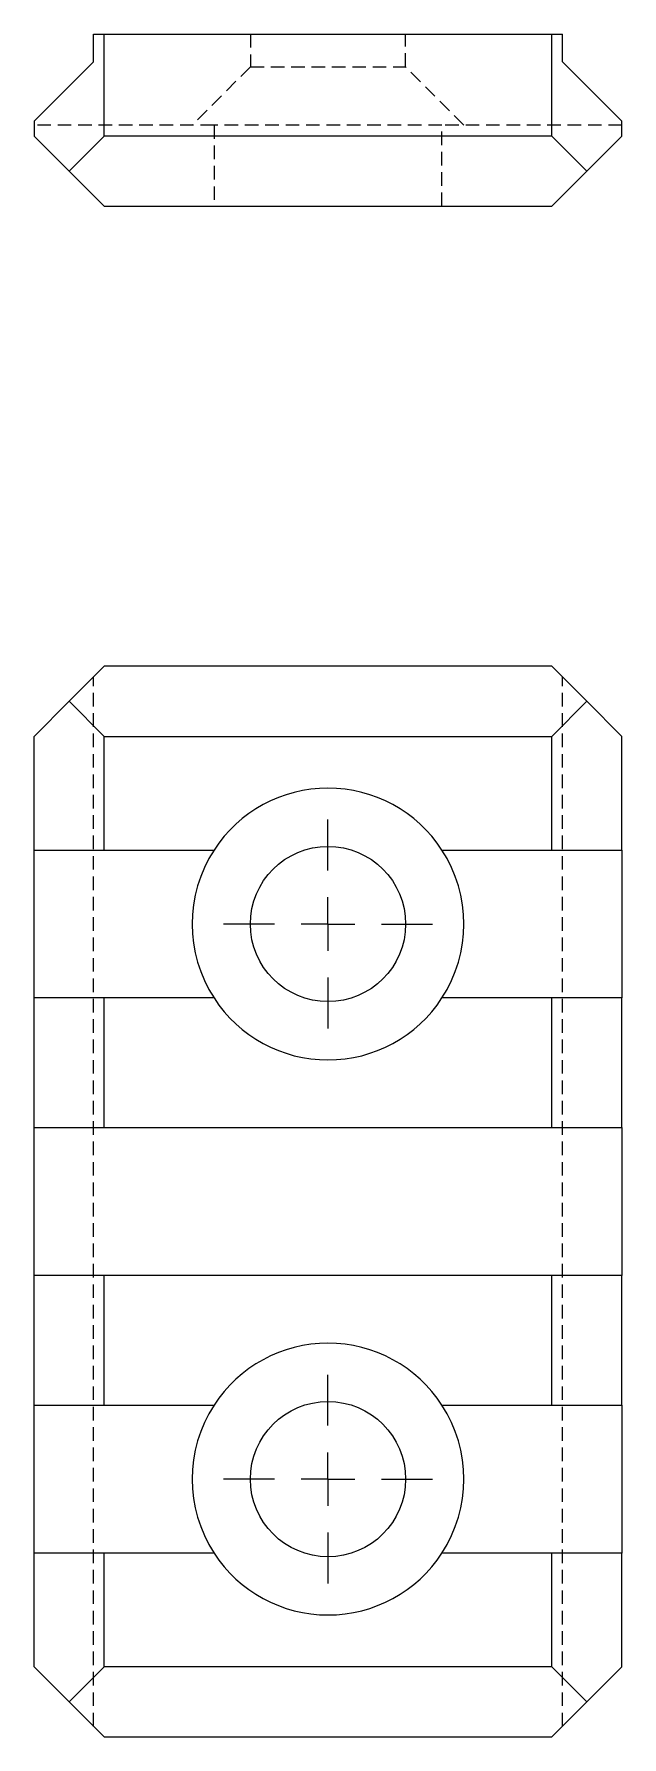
# Model space of a CAD drawing. Header units: millimetres. Extents: x 56 to 231, y 7 to 166.
# Drawn here: x 55.5 to 110.5, y 7 to 166 of the extents above.
import ezdxf

# ---------------------------------------------------------------- set-up
doc = ezdxf.new("R2010")
doc.units = ezdxf.units.MM
doc.linetypes.add('HIDDEN', pattern=[1.905, 1.27, -0.635])
doc.layers.add('10', color=7, linetype='Continuous')

# ---------------------------------------------------------------- blocks, each defined once
blk = doc.blocks.new('SW_CENTERMARKSYMBOL_0')
at = {"layer": '10', "color": 0}
for p, q in [((0, 5), (0, 9.75)), ((0, 0), (0, 2.5)), ((-5, 0), (-9.75, 0)), ((0, 0), (-2.5, 0)), ((0, 0), (0, -2.5)), ((0, 0), (2.5, 0)), ((5, 0), (9.75, 0)), ((0, -5), (0, -9.75))]:
    blk.add_line(p, q, dxfattribs=at)
blk = doc.blocks.new('SW_CENTERMARKSYMBOL_1')
at = {"layer": '10', "color": 0}
for p, q in [((0, 5), (0, 9.75)), ((0, 0), (0, 2.5)), ((-5, 0), (-9.75, 0)), ((0, 0), (-2.5, 0)), ((0, 0), (0, -2.5)), ((0, 0), (2.5, 0)), ((5, 0), (9.75, 0)), ((0, -5), (0, -9.75))]:
    blk.add_line(p, q, dxfattribs=at)

msp = doc.modelspace()

# ---------------------------------------------------------------- linework, layer by layer
at = {"color": 7, "linetype": 'Continuous', "lineweight": 25}
for p, q in [((61.09, 163.45), (61.09, 166.04)), ((61.09, 166.04), (62.08, 166.04)), ((62.08, 166.04), (103.92, 166.04)), ((62.08, 156.51), (62.08, 166.04)), ((103.92, 156.51), (103.92, 166.04)), ((103.92, 166.04), (104.91, 166.04)), ((104.91, 163.45), (104.91, 166.04)), ((61.09, 163.45), (55.53, 157.89)), ((110.47, 157.89), (104.91, 163.45)), ((55.53, 157.89), (55.53, 156.51)), ((110.47, 156.51), (110.47, 157.89)), ((55.53, 156.51), (58.81, 153.23)), ((58.81, 153.23), (62.08, 156.51)), ((103.92, 156.51), (62.08, 156.51)), ((103.92, 156.51), (107.19, 153.23)), ((107.19, 153.23), (110.47, 156.51)), ((58.81, 153.23), (62.08, 149.96)), ((103.92, 149.96), (107.19, 153.23)), ((62.08, 149.96), (103.92, 149.96)), ((58.81, 103.73), (62.08, 107)), ((103.92, 107), (62.08, 107)), ((103.92, 107), (107.19, 103.73)), ((55.53, 100.45), (58.81, 103.73)), ((58.81, 103.73), (62.08, 100.45)), ((103.92, 100.45), (107.19, 103.73)), ((107.19, 103.73), (110.47, 100.45)), ((55.53, 89.83), (55.53, 100.45)), ((62.08, 89.83), (62.08, 100.45)), ((62.08, 100.45), (103.92, 100.45)), ((103.92, 89.83), (103.92, 100.45)), ((110.47, 89.83), (110.47, 100.45)), ((55.53, 89.83), (62.08, 89.83)), ((55.53, 76.02), (55.53, 89.83)), ((62.08, 89.83), (72.35, 89.83)), ((93.65, 89.83), (103.92, 89.83)), ((103.92, 89.83), (110.47, 89.83)), ((110.47, 89.83), (110.47, 76.02)), ((55.53, 63.91), (55.53, 76.02)), ((62.08, 76.02), (55.53, 76.02)), ((62.08, 63.91), (62.08, 76.02)), ((72.35, 76.02), (62.08, 76.02)), ((103.92, 76.02), (93.65, 76.02)), ((103.92, 63.91), (103.92, 76.02)), ((110.47, 76.02), (103.92, 76.02)), ((110.47, 63.91), (110.47, 76.02)), ((55.53, 63.91), (62.08, 63.91)), ((55.53, 50.09), (55.53, 63.91)), ((62.08, 63.91), (103.92, 63.91)), ((103.92, 63.91), (110.47, 63.91)), ((110.47, 63.91), (110.47, 50.09)), ((55.53, 37.98), (55.53, 50.09)), ((62.08, 50.09), (55.53, 50.09)), ((62.08, 37.98), (62.08, 50.09)), ((103.92, 50.09), (62.08, 50.09)), ((103.92, 37.98), (103.92, 50.09)), ((110.47, 50.09), (103.92, 50.09)), ((110.47, 37.98), (110.47, 50.09)), ((55.53, 37.98), (62.08, 37.98)), ((55.53, 24.17), (55.53, 37.98)), ((62.08, 37.98), (72.35, 37.98)), ((93.65, 37.98), (103.92, 37.98)), ((103.92, 37.98), (110.47, 37.98)), ((110.47, 37.98), (110.47, 24.17)), ((55.53, 13.55), (55.53, 24.17)), ((62.08, 24.17), (55.53, 24.17)), ((62.08, 13.55), (62.08, 24.17)), ((72.35, 24.17), (62.08, 24.17)), ((103.92, 24.17), (93.65, 24.17)), ((103.92, 13.55), (103.92, 24.17)), ((110.47, 24.17), (103.92, 24.17)), ((110.47, 13.55), (110.47, 24.17)), ((58.81, 10.27), (55.53, 13.55)), ((62.08, 13.55), (58.81, 10.27)), ((103.92, 13.55), (62.08, 13.55)), ((107.19, 10.27), (103.92, 13.55)), ((110.47, 13.55), (107.19, 10.27)), ((62.08, 7), (58.81, 10.27)), ((107.19, 10.27), (103.92, 7)), ((62.08, 7), (103.92, 7))]:
    msp.add_line(p, q, dxfattribs=at)
at = {"color": 7, "linetype": 'HIDDEN', "lineweight": 18}
for p, q in [((75.75, 166.04), (75.75, 162.97)), ((90.25, 162.97), (90.25, 166.04)), ((75.75, 162.97), (70.31, 157.53)), ((75.75, 162.97), (90.25, 162.97)), ((95.69, 157.53), (90.25, 162.97)), ((72.35, 157.53), (55.53, 157.53)), ((93.65, 157.53), (72.35, 157.53)), ((72.35, 157.53), (72.35, 149.96)), ((93.65, 149.96), (93.65, 157.53)), ((110.47, 157.53), (93.65, 157.53)), ((61.09, 7.99), (61.09, 106.01)), ((104.91, 7.99), (104.91, 106.01))]:
    msp.add_line(p, q, dxfattribs=at)
at = {"color": 7, "linetype": 'Continuous', "lineweight": 25}
for centre in [(83, 82.92), (83, 31.08)]:
    msp.add_circle(centre, 7.25, dxfattribs=at)
for centre, start, end in [((83, 82.92), 32.9759, 147.0241), ((83, 82.92), 147.0241, 212.9759), ((83, 82.92), 327.0241, 32.9759), ((83, 82.92), 212.9759, 327.0241), ((83, 31.08), 32.9759, 147.0241), ((83, 31.08), 147.0241, 212.9759), ((83, 31.08), 327.0241, 32.9759), ((83, 31.08), 212.9759, 327.0241)]:
    msp.add_arc(centre, 12.69, start, end, dxfattribs=at)

# ---------------------------------------------------------------- block references
at = {"layer": '10'}
for name, p in [('SW_CENTERMARKSYMBOL_1', (83, 82.92)), ('SW_CENTERMARKSYMBOL_0', (83, 31.08))]:
    msp.add_blockref(name, p, dxfattribs=at)

doc.saveas('drawing.dxf')
